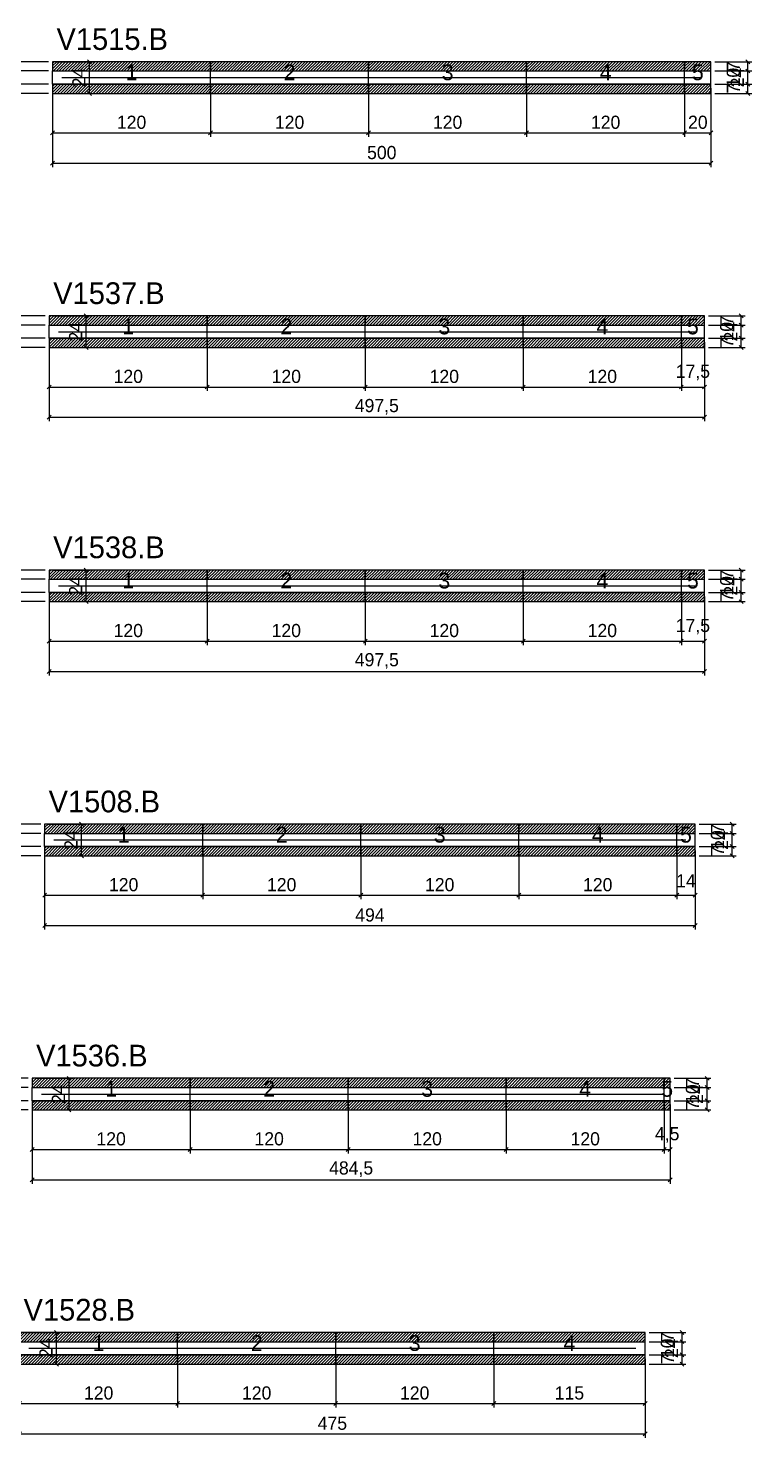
# Model space of a CAD drawing. Extents: x -9000 to 3070, y -8772 to 1250.
# Drawn here: x 740 to 1289, y -6249 to -5178 of the extents above; entities that cross this region are included whole.
import ezdxf
from ezdxf.enums import TextEntityAlignment as Align

# ---------------------------------------------------------------- set-up
doc = ezdxf.new("R2010")
doc.units = 0
for name, color, linetype in [('5', 5, 'Continuous'), ('COTA', 241, 'Continuous'), ('NOMENCLATURA', 7, 'Continuous'), ('Painéis', 200, 'Continuous'), ('SARR_2.2x5', 40, 'Continuous'), ('SCO-___-LAJ', 224, 'Continuous')]:
    doc.layers.add(name, color=color, linetype=linetype)
doc.dimstyles.new('PAINEL', dxfattribs={"dimtxt": 10, "dimasz": 3, "dimexe": 3, "dimexo": 3, "dimgap": 3, "dimtad": 1, "dimblk": 'OBLIQUE', "dimblk1": 'OBLIQUE', "dimcen": 2.5, "dimclrd": 4, "dimclre": 4, "dimclrt": 240, "dimazin": 3, "dimtfac": 1, "dimtmove": 0, "dimatfit": 3})

# ---------------------------------------------------------------- blocks, each defined once
blk = doc.blocks.new('_OBLIQUE')
at = {"color": 0, "linetype": 'BYBLOCK'}
blk.add_line((-0.5, -0.5), (0.5, 0.5), dxfattribs=at)

msp = doc.modelspace()

# ---------------------------------------------------------------- hatches: boundary and pattern name
at = {"layer": 'COTA'}
h = msp.add_hatch(dxfattribs=at)
h.set_pattern_fill('ANSI31', scale=0.5)
h.paths.add_polyline_path([(758, -5211), (878, -5211), (878, -5204), (758, -5204)])
h = msp.add_hatch(dxfattribs=at)
h.set_pattern_fill('ANSI31', scale=0.5)
h.paths.add_polyline_path([(878, -5211), (998, -5211), (998, -5204), (878, -5204)])
h = msp.add_hatch(dxfattribs=at)
h.set_pattern_fill('ANSI31', scale=0.5)
h.paths.add_polyline_path([(998, -5211), (1118, -5211), (1118, -5204), (998, -5204)])
h = msp.add_hatch(dxfattribs=at)
h.set_pattern_fill('ANSI31', scale=0.5)
h.paths.add_polyline_path([(1118, -5211), (1238, -5211), (1238, -5204), (1118, -5204)])
h = msp.add_hatch(dxfattribs=at)
h.set_pattern_fill('ANSI31', scale=0.5)
h.paths.add_polyline_path([(1238, -5211), (1258, -5211), (1258, -5204), (1238, -5204)])
h = msp.add_hatch(dxfattribs=at)
h.set_pattern_fill('ANSI31', scale=0.5)
h.paths.add_polyline_path([(758, -5228), (878, -5228), (878, -5221), (758, -5221)])
h = msp.add_hatch(dxfattribs=at)
h.set_pattern_fill('ANSI31', scale=0.5)
h.paths.add_polyline_path([(878, -5228), (998, -5228), (998, -5221), (878, -5221)])
h = msp.add_hatch(dxfattribs=at)
h.set_pattern_fill('ANSI31', scale=0.5)
h.paths.add_polyline_path([(998, -5228), (1118, -5228), (1118, -5221), (998, -5221)])
h = msp.add_hatch(dxfattribs=at)
h.set_pattern_fill('ANSI31', scale=0.5)
h.paths.add_polyline_path([(1118, -5228), (1238, -5228), (1238, -5221), (1118, -5221)])
h = msp.add_hatch(dxfattribs=at)
h.set_pattern_fill('ANSI31', scale=0.5)
h.paths.add_polyline_path([(1238, -5228), (1258, -5228), (1258, -5221), (1238, -5221)])
h = msp.add_hatch(dxfattribs=at)
h.set_pattern_fill('ANSI31', scale=0.5)
h.paths.add_polyline_path([(755.5, -5404), (875.5, -5404), (875.5, -5397), (755.5, -5397)])
h = msp.add_hatch(dxfattribs=at)
h.set_pattern_fill('ANSI31', scale=0.5)
h.paths.add_polyline_path([(875.5, -5404), (995.5, -5404), (995.5, -5397), (875.5, -5397)])
h = msp.add_hatch(dxfattribs=at)
h.set_pattern_fill('ANSI31', scale=0.5)
h.paths.add_polyline_path([(995.5, -5404), (1115.5, -5404), (1115.5, -5397), (995.5, -5397)])
h = msp.add_hatch(dxfattribs=at)
h.set_pattern_fill('ANSI31', scale=0.5)
h.paths.add_polyline_path([(1115.5, -5404), (1235.5, -5404), (1235.5, -5397), (1115.5, -5397)])
h = msp.add_hatch(dxfattribs=at)
h.set_pattern_fill('ANSI31', scale=0.5)
h.paths.add_polyline_path([(1235.5, -5404), (1253, -5404), (1253, -5397), (1235.5, -5397)])
h = msp.add_hatch(dxfattribs=at)
h.set_pattern_fill('ANSI31', scale=0.5)
h.paths.add_polyline_path([(755.5, -5421), (875.5, -5421), (875.5, -5414), (755.5, -5414)])
h = msp.add_hatch(dxfattribs=at)
h.set_pattern_fill('ANSI31', scale=0.5)
h.paths.add_polyline_path([(875.5, -5421), (995.5, -5421), (995.5, -5414), (875.5, -5414)])
h = msp.add_hatch(dxfattribs=at)
h.set_pattern_fill('ANSI31', scale=0.5)
h.paths.add_polyline_path([(995.5, -5421), (1115.5, -5421), (1115.5, -5414), (995.5, -5414)])
h = msp.add_hatch(dxfattribs=at)
h.set_pattern_fill('ANSI31', scale=0.5)
h.paths.add_polyline_path([(1115.5, -5421), (1235.5, -5421), (1235.5, -5414), (1115.5, -5414)])
h = msp.add_hatch(dxfattribs=at)
h.set_pattern_fill('ANSI31', scale=0.5)
h.paths.add_polyline_path([(1235.5, -5421), (1253, -5421), (1253, -5414), (1235.5, -5414)])
h = msp.add_hatch(dxfattribs=at)
h.set_pattern_fill('ANSI31', scale=0.5)
h.paths.add_polyline_path([(755.5, -5597), (875.5, -5597), (875.5, -5590), (755.5, -5590)])
h = msp.add_hatch(dxfattribs=at)
h.set_pattern_fill('ANSI31', scale=0.5)
h.paths.add_polyline_path([(875.5, -5597), (995.5, -5597), (995.5, -5590), (875.5, -5590)])
h = msp.add_hatch(dxfattribs=at)
h.set_pattern_fill('ANSI31', scale=0.5)
h.paths.add_polyline_path([(995.5, -5597), (1115.5, -5597), (1115.5, -5590), (995.5, -5590)])
h = msp.add_hatch(dxfattribs=at)
h.set_pattern_fill('ANSI31', scale=0.5)
h.paths.add_polyline_path([(1115.5, -5597), (1235.5, -5597), (1235.5, -5590), (1115.5, -5590)])
h = msp.add_hatch(dxfattribs=at)
h.set_pattern_fill('ANSI31', scale=0.5)
h.paths.add_polyline_path([(1235.5, -5597), (1253, -5597), (1253, -5590), (1235.5, -5590)])
h = msp.add_hatch(dxfattribs=at)
h.set_pattern_fill('ANSI31', scale=0.5)
h.paths.add_polyline_path([(755.5, -5614), (875.5, -5614), (875.5, -5607), (755.5, -5607)])
h = msp.add_hatch(dxfattribs=at)
h.set_pattern_fill('ANSI31', scale=0.5)
h.paths.add_polyline_path([(875.5, -5614), (995.5, -5614), (995.5, -5607), (875.5, -5607)])
h = msp.add_hatch(dxfattribs=at)
h.set_pattern_fill('ANSI31', scale=0.5)
h.paths.add_polyline_path([(995.5, -5614), (1115.5, -5614), (1115.5, -5607), (995.5, -5607)])
h = msp.add_hatch(dxfattribs=at)
h.set_pattern_fill('ANSI31', scale=0.5)
h.paths.add_polyline_path([(1115.5, -5614), (1235.5, -5614), (1235.5, -5607), (1115.5, -5607)])
h = msp.add_hatch(dxfattribs=at)
h.set_pattern_fill('ANSI31', scale=0.5)
h.paths.add_polyline_path([(1235.5, -5614), (1253, -5614), (1253, -5607), (1235.5, -5607)])
h = msp.add_hatch(dxfattribs=at)
h.set_pattern_fill('ANSI31', scale=0.5)
h.paths.add_polyline_path([(752, -5790), (872, -5790), (872, -5783), (752, -5783)])
h = msp.add_hatch(dxfattribs=at)
h.set_pattern_fill('ANSI31', scale=0.5)
h.paths.add_polyline_path([(872, -5790), (992, -5790), (992, -5783), (872, -5783)])
h = msp.add_hatch(dxfattribs=at)
h.set_pattern_fill('ANSI31', scale=0.5)
h.paths.add_polyline_path([(992, -5790), (1112, -5790), (1112, -5783), (992, -5783)])
h = msp.add_hatch(dxfattribs=at)
h.set_pattern_fill('ANSI31', scale=0.5)
h.paths.add_polyline_path([(1112, -5790), (1232, -5790), (1232, -5783), (1112, -5783)])
h = msp.add_hatch(dxfattribs=at)
h.set_pattern_fill('ANSI31', scale=0.5)
h.paths.add_polyline_path([(1232, -5790), (1246, -5790), (1246, -5783), (1232, -5783)])
h = msp.add_hatch(dxfattribs=at)
h.set_pattern_fill('ANSI31', scale=0.5)
h.paths.add_polyline_path([(752, -5807), (872, -5807), (872, -5800), (752, -5800)])
h = msp.add_hatch(dxfattribs=at)
h.set_pattern_fill('ANSI31', scale=0.5)
h.paths.add_polyline_path([(872, -5807), (992, -5807), (992, -5800), (872, -5800)])
h = msp.add_hatch(dxfattribs=at)
h.set_pattern_fill('ANSI31', scale=0.5)
h.paths.add_polyline_path([(992, -5807), (1112, -5807), (1112, -5800), (992, -5800)])
h = msp.add_hatch(dxfattribs=at)
h.set_pattern_fill('ANSI31', scale=0.5)
h.paths.add_polyline_path([(1112, -5807), (1232, -5807), (1232, -5800), (1112, -5800)])
h = msp.add_hatch(dxfattribs=at)
h.set_pattern_fill('ANSI31', scale=0.5)
h.paths.add_polyline_path([(1232, -5807), (1246, -5807), (1246, -5800), (1232, -5800)])
h = msp.add_hatch(dxfattribs=at)
h.set_pattern_fill('ANSI31', scale=0.5)
h.paths.add_polyline_path([(742.5, -5983), (862.5, -5983), (862.5, -5976), (742.5, -5976)])
h = msp.add_hatch(dxfattribs=at)
h.set_pattern_fill('ANSI31', scale=0.5)
h.paths.add_polyline_path([(862.5, -5983), (982.5, -5983), (982.5, -5976), (862.5, -5976)])
h = msp.add_hatch(dxfattribs=at)
h.set_pattern_fill('ANSI31', scale=0.5)
h.paths.add_polyline_path([(982.5, -5983), (1102.5, -5983), (1102.5, -5976), (982.5, -5976)])
h = msp.add_hatch(dxfattribs=at)
h.set_pattern_fill('ANSI31', scale=0.5)
h.paths.add_polyline_path([(1102.5, -5983), (1222.5, -5983), (1222.5, -5976), (1102.5, -5976)])
h = msp.add_hatch(dxfattribs=at)
h.set_pattern_fill('ANSI31', scale=0.5)
h.paths.add_polyline_path([(1222.5, -5983), (1227, -5983), (1227, -5976), (1222.5, -5976)])
h = msp.add_hatch(dxfattribs=at)
h.set_pattern_fill('ANSI31', scale=0.5)
h.paths.add_polyline_path([(742.5, -6000), (862.5, -6000), (862.5, -5993), (742.5, -5993)])
h = msp.add_hatch(dxfattribs=at)
h.set_pattern_fill('ANSI31', scale=0.5)
h.paths.add_polyline_path([(862.5, -6000), (982.5, -6000), (982.5, -5993), (862.5, -5993)])
h = msp.add_hatch(dxfattribs=at)
h.set_pattern_fill('ANSI31', scale=0.5)
h.paths.add_polyline_path([(982.5, -6000), (1102.5, -6000), (1102.5, -5993), (982.5, -5993)])
h = msp.add_hatch(dxfattribs=at)
h.set_pattern_fill('ANSI31', scale=0.5)
h.paths.add_polyline_path([(1102.5, -6000), (1222.5, -6000), (1222.5, -5993), (1102.5, -5993)])
h = msp.add_hatch(dxfattribs=at)
h.set_pattern_fill('ANSI31', scale=0.5)
h.paths.add_polyline_path([(1222.5, -6000), (1227, -6000), (1227, -5993), (1222.5, -5993)])
h = msp.add_hatch(dxfattribs=at)
h.set_pattern_fill('ANSI31', scale=0.5)
h.paths.add_polyline_path([(733, -6176), (853, -6176), (853, -6169), (733, -6169)])
h = msp.add_hatch(dxfattribs=at)
h.set_pattern_fill('ANSI31', scale=0.5)
h.paths.add_polyline_path([(853, -6176), (973, -6176), (973, -6169), (853, -6169)])
h = msp.add_hatch(dxfattribs=at)
h.set_pattern_fill('ANSI31', scale=0.5)
h.paths.add_polyline_path([(973, -6176), (1093, -6176), (1093, -6169), (973, -6169)])
h = msp.add_hatch(dxfattribs=at)
h.set_pattern_fill('ANSI31', scale=0.5)
h.paths.add_polyline_path([(1093, -6176), (1208, -6176), (1208, -6169), (1093, -6169)])
h = msp.add_hatch(dxfattribs=at)
h.set_pattern_fill('ANSI31', scale=0.5)
h.paths.add_polyline_path([(733, -6193), (853, -6193), (853, -6186), (733, -6186)])
h = msp.add_hatch(dxfattribs=at)
h.set_pattern_fill('ANSI31', scale=0.5)
h.paths.add_polyline_path([(853, -6193), (973, -6193), (973, -6186), (853, -6186)])
h = msp.add_hatch(dxfattribs=at)
h.set_pattern_fill('ANSI31', scale=0.5)
h.paths.add_polyline_path([(973, -6193), (1093, -6193), (1093, -6186), (973, -6186)])
h = msp.add_hatch(dxfattribs=at)
h.set_pattern_fill('ANSI31', scale=0.5)
h.paths.add_polyline_path([(1093, -6193), (1208, -6193), (1208, -6186), (1093, -6186)])

# ---------------------------------------------------------------- linework, layer by layer
at = {"layer": 'Painéis'}
for p, q in [((758, -5211), (878, -5211)), ((758, -5221), (758, -5211)), ((878, -5221), (878, -5211)), ((878, -5221), (878, -5211)), ((878, -5211), (998, -5211)), ((878, -5221), (878, -5211)), ((998, -5221), (998, -5211)), ((998, -5221), (998, -5211)), ((998, -5211), (1118, -5211)), ((998, -5221), (998, -5211)), ((1118, -5221), (1118, -5211)), ((1118, -5221), (1118, -5211)), ((1118, -5211), (1238, -5211)), ((1118, -5221), (1118, -5211)), ((1238, -5221), (1238, -5211)), ((1238, -5221), (1238, -5211)), ((1238, -5211), (1258, -5211)), ((1238, -5221), (1238, -5211)), ((1258, -5221), (1258, -5211)), ((758, -5221), (878, -5221)), ((878, -5221), (998, -5221)), ((998, -5221), (1118, -5221)), ((1118, -5221), (1238, -5221)), ((1238, -5221), (1258, -5221)), ((755.5, -5404), (875.5, -5404)), ((755.5, -5414), (755.5, -5404)), ((875.5, -5414), (875.5, -5404)), ((875.5, -5414), (875.5, -5404)), ((875.5, -5404), (995.5, -5404)), ((875.5, -5414), (875.5, -5404)), ((995.5, -5414), (995.5, -5404)), ((995.5, -5414), (995.5, -5404)), ((995.5, -5404), (1115.5, -5404)), ((995.5, -5414), (995.5, -5404)), ((1115.5, -5414), (1115.5, -5404)), ((1115.5, -5414), (1115.5, -5404)), ((1115.5, -5404), (1235.5, -5404)), ((1115.5, -5414), (1115.5, -5404)), ((1235.5, -5414), (1235.5, -5404)), ((1235.5, -5414), (1235.5, -5404)), ((1235.5, -5404), (1253, -5404)), ((1235.5, -5414), (1235.5, -5404)), ((1253, -5414), (1253, -5404)), ((755.5, -5414), (875.5, -5414)), ((875.5, -5414), (995.5, -5414)), ((995.5, -5414), (1115.5, -5414)), ((1115.5, -5414), (1235.5, -5414)), ((1235.5, -5414), (1253, -5414)), ((755.5, -5597), (875.5, -5597)), ((755.5, -5607), (755.5, -5597)), ((875.5, -5607), (875.5, -5597)), ((875.5, -5607), (875.5, -5597)), ((875.5, -5597), (995.5, -5597)), ((875.5, -5607), (875.5, -5597)), ((995.5, -5607), (995.5, -5597)), ((995.5, -5607), (995.5, -5597)), ((995.5, -5597), (1115.5, -5597)), ((995.5, -5607), (995.5, -5597)), ((1115.5, -5607), (1115.5, -5597)), ((1115.5, -5607), (1115.5, -5597)), ((1115.5, -5597), (1235.5, -5597)), ((1115.5, -5607), (1115.5, -5597)), ((1235.5, -5607), (1235.5, -5597)), ((1235.5, -5607), (1235.5, -5597)), ((1235.5, -5597), (1253, -5597)), ((1235.5, -5607), (1235.5, -5597)), ((1253, -5607), (1253, -5597)), ((755.5, -5607), (875.5, -5607)), ((875.5, -5607), (995.5, -5607)), ((995.5, -5607), (1115.5, -5607)), ((1115.5, -5607), (1235.5, -5607)), ((1235.5, -5607), (1253, -5607)), ((752, -5790), (872, -5790)), ((752, -5800), (752, -5790)), ((872, -5800), (872, -5790)), ((872, -5800), (872, -5790)), ((872, -5790), (992, -5790)), ((872, -5800), (872, -5790)), ((992, -5800), (992, -5790)), ((992, -5800), (992, -5790)), ((992, -5790), (1112, -5790)), ((992, -5800), (992, -5790)), ((1112, -5800), (1112, -5790)), ((1112, -5800), (1112, -5790)), ((1112, -5790), (1232, -5790)), ((1112, -5800), (1112, -5790)), ((1232, -5800), (1232, -5790)), ((1232, -5800), (1232, -5790)), ((1232, -5790), (1246, -5790)), ((1232, -5800), (1232, -5790)), ((1246, -5800), (1246, -5790)), ((752, -5800), (872, -5800)), ((872, -5800), (992, -5800)), ((992, -5800), (1112, -5800)), ((1112, -5800), (1232, -5800)), ((1232, -5800), (1246, -5800)), ((742.5, -5983), (862.5, -5983)), ((742.5, -5993), (742.5, -5983)), ((862.5, -5993), (862.5, -5983)), ((862.5, -5993), (862.5, -5983)), ((862.5, -5983), (982.5, -5983)), ((862.5, -5993), (862.5, -5983)), ((982.5, -5993), (982.5, -5983)), ((982.5, -5993), (982.5, -5983)), ((982.5, -5983), (1102.5, -5983)), ((982.5, -5993), (982.5, -5983)), ((1102.5, -5993), (1102.5, -5983)), ((1102.5, -5993), (1102.5, -5983)), ((1102.5, -5983), (1222.5, -5983)), ((1102.5, -5993), (1102.5, -5983)), ((1222.5, -5993), (1222.5, -5983)), ((1222.5, -5993), (1222.5, -5983)), ((1222.5, -5983), (1227, -5983)), ((1222.5, -5993), (1222.5, -5983)), ((1227, -5993), (1227, -5983)), ((742.5, -5993), (862.5, -5993)), ((862.5, -5993), (982.5, -5993)), ((982.5, -5993), (1102.5, -5993)), ((1102.5, -5993), (1222.5, -5993)), ((1222.5, -5993), (1227, -5993)), ((733, -6176), (853, -6176)), ((853, -6186), (853, -6176)), ((853, -6186), (853, -6176)), ((853, -6176), (973, -6176)), ((853, -6186), (853, -6176)), ((973, -6186), (973, -6176)), ((973, -6186), (973, -6176)), ((973, -6176), (1093, -6176)), ((973, -6186), (973, -6176)), ((1093, -6186), (1093, -6176)), ((1093, -6186), (1093, -6176)), ((1093, -6176), (1208, -6176)), ((1093, -6186), (1093, -6176)), ((1208, -6186), (1208, -6176)), ((733, -6186), (853, -6186)), ((853, -6186), (973, -6186)), ((973, -6186), (1093, -6186)), ((1093, -6186), (1208, -6186))]:
    msp.add_line(p, q, dxfattribs=at)
at = {"layer": 'SARR_2.2x5'}
for points in [[(765, -5216), (878, -5216)], [(765, -5216), (878, -5216)], [(878, -5216), (998, -5216)], [(878, -5216), (998, -5216)], [(998, -5216), (1118, -5216)], [(998, -5216), (1118, -5216)], [(1118, -5216), (1238, -5216)], [(1118, -5216), (1238, -5216)], [(1238, -5216), (1251, -5216)], [(1238, -5216), (1251, -5216)], [(762.5, -5409), (875.5, -5409)], [(762.5, -5409), (875.5, -5409)], [(875.5, -5409), (995.5, -5409)], [(875.5, -5409), (995.5, -5409)], [(995.5, -5409), (1115.5, -5409)], [(995.5, -5409), (1115.5, -5409)], [(1115.5, -5409), (1235.5, -5409)], [(1115.5, -5409), (1235.5, -5409)], [(1235.5, -5409), (1246, -5409)], [(1235.5, -5409), (1246, -5409)], [(762.5, -5602), (875.5, -5602)], [(762.5, -5602), (875.5, -5602)], [(875.5, -5602), (995.5, -5602)], [(875.5, -5602), (995.5, -5602)], [(995.5, -5602), (1115.5, -5602)], [(995.5, -5602), (1115.5, -5602)], [(1115.5, -5602), (1235.5, -5602)], [(1115.5, -5602), (1235.5, -5602)], [(1235.5, -5602), (1246, -5602)], [(1235.5, -5602), (1246, -5602)], [(759, -5795), (872, -5795)], [(759, -5795), (872, -5795)], [(872, -5795), (992, -5795)], [(872, -5795), (992, -5795)], [(992, -5795), (1112, -5795)], [(992, -5795), (1112, -5795)], [(1112, -5795), (1232, -5795)], [(1112, -5795), (1232, -5795)], [(1232, -5795), (1239, -5795)], [(1232, -5795), (1239, -5795)], [(749.5, -5988), (862.5, -5988)], [(749.5, -5988), (862.5, -5988)], [(862.5, -5988), (982.5, -5988)], [(862.5, -5988), (982.5, -5988)], [(982.5, -5988), (1102.5, -5988)], [(982.5, -5988), (1102.5, -5988)], [(1102.5, -5988), (1222.5, -5988)], [(1102.5, -5988), (1222.5, -5988)], [(740, -6181), (853, -6181)], [(740, -6181), (853, -6181)], [(853, -6181), (973, -6181)], [(853, -6181), (973, -6181)], [(973, -6181), (1093, -6181)], [(973, -6181), (1093, -6181)], [(1093, -6181), (1201, -6181)], [(1093, -6181), (1201, -6181)]]:
    msp.add_lwpolyline(points, dxfattribs=at)
at = {"layer": 'SCO-___-LAJ'}
for points in [[(758, -5211), (878, -5211), (878, -5204), (758, -5204)], [(878, -5211), (998, -5211), (998, -5204), (878, -5204)], [(998, -5211), (1118, -5211), (1118, -5204), (998, -5204)], [(1118, -5211), (1238, -5211), (1238, -5204), (1118, -5204)], [(1238, -5211), (1258, -5211), (1258, -5204), (1238, -5204)], [(758, -5228), (878, -5228), (878, -5221), (758, -5221)], [(878, -5228), (998, -5228), (998, -5221), (878, -5221)], [(998, -5228), (1118, -5228), (1118, -5221), (998, -5221)], [(1118, -5228), (1238, -5228), (1238, -5221), (1118, -5221)], [(1238, -5228), (1258, -5228), (1258, -5221), (1238, -5221)], [(755.5, -5404), (875.5, -5404), (875.5, -5397), (755.5, -5397)], [(875.5, -5404), (995.5, -5404), (995.5, -5397), (875.5, -5397)], [(995.5, -5404), (1115.5, -5404), (1115.5, -5397), (995.5, -5397)], [(1115.5, -5404), (1235.5, -5404), (1235.5, -5397), (1115.5, -5397)], [(1235.5, -5404), (1253, -5404), (1253, -5397), (1235.5, -5397)], [(755.5, -5421), (875.5, -5421), (875.5, -5414), (755.5, -5414)], [(875.5, -5421), (995.5, -5421), (995.5, -5414), (875.5, -5414)], [(995.5, -5421), (1115.5, -5421), (1115.5, -5414), (995.5, -5414)], [(1115.5, -5421), (1235.5, -5421), (1235.5, -5414), (1115.5, -5414)], [(1235.5, -5421), (1253, -5421), (1253, -5414), (1235.5, -5414)], [(755.5, -5597), (875.5, -5597), (875.5, -5590), (755.5, -5590)], [(875.5, -5597), (995.5, -5597), (995.5, -5590), (875.5, -5590)], [(995.5, -5597), (1115.5, -5597), (1115.5, -5590), (995.5, -5590)], [(1115.5, -5597), (1235.5, -5597), (1235.5, -5590), (1115.5, -5590)], [(1235.5, -5597), (1253, -5597), (1253, -5590), (1235.5, -5590)], [(755.5, -5614), (875.5, -5614), (875.5, -5607), (755.5, -5607)], [(875.5, -5614), (995.5, -5614), (995.5, -5607), (875.5, -5607)], [(995.5, -5614), (1115.5, -5614), (1115.5, -5607), (995.5, -5607)], [(1115.5, -5614), (1235.5, -5614), (1235.5, -5607), (1115.5, -5607)], [(1235.5, -5614), (1253, -5614), (1253, -5607), (1235.5, -5607)], [(752, -5790), (872, -5790), (872, -5783), (752, -5783)], [(872, -5790), (992, -5790), (992, -5783), (872, -5783)], [(992, -5790), (1112, -5790), (1112, -5783), (992, -5783)], [(1112, -5790), (1232, -5790), (1232, -5783), (1112, -5783)], [(1232, -5790), (1246, -5790), (1246, -5783), (1232, -5783)], [(752, -5807), (872, -5807), (872, -5800), (752, -5800)], [(872, -5807), (992, -5807), (992, -5800), (872, -5800)], [(992, -5807), (1112, -5807), (1112, -5800), (992, -5800)], [(1112, -5807), (1232, -5807), (1232, -5800), (1112, -5800)], [(1232, -5807), (1246, -5807), (1246, -5800), (1232, -5800)], [(742.5, -5983), (862.5, -5983), (862.5, -5976), (742.5, -5976)], [(862.5, -5983), (982.5, -5983), (982.5, -5976), (862.5, -5976)], [(982.5, -5983), (1102.5, -5983), (1102.5, -5976), (982.5, -5976)], [(1102.5, -5983), (1222.5, -5983), (1222.5, -5976), (1102.5, -5976)], [(1222.5, -5983), (1227, -5983), (1227, -5976), (1222.5, -5976)], [(742.5, -6000), (862.5, -6000), (862.5, -5993), (742.5, -5993)], [(862.5, -6000), (982.5, -6000), (982.5, -5993), (862.5, -5993)], [(982.5, -6000), (1102.5, -6000), (1102.5, -5993), (982.5, -5993)], [(1102.5, -6000), (1222.5, -6000), (1222.5, -5993), (1102.5, -5993)], [(1222.5, -6000), (1227, -6000), (1227, -5993), (1222.5, -5993)], [(733, -6176), (853, -6176), (853, -6169), (733, -6169)], [(853, -6176), (973, -6176), (973, -6169), (853, -6169)], [(973, -6176), (1093, -6176), (1093, -6169), (973, -6169)], [(1093, -6176), (1208, -6176), (1208, -6169), (1093, -6169)], [(733, -6193), (853, -6193), (853, -6186), (733, -6186)], [(853, -6193), (973, -6193), (973, -6186), (853, -6186)], [(973, -6193), (1093, -6193), (1093, -6186), (973, -6186)], [(1093, -6193), (1208, -6193), (1208, -6186), (1093, -6186)]]:
    msp.add_lwpolyline(points, close=True, dxfattribs=at)

# ---------------------------------------------------------------- texts
at = {"layer": '5'}
for s, p in [('1', (818, -5212)), ('2', (938, -5212)), ('3', (1058, -5212)), ('4', (1178, -5212)), ('5', (1248, -5212)), ('1', (815.5, -5405)), ('2', (935.5, -5405)), ('3', (1055.5, -5405)), ('4', (1175.5, -5405)), ('5', (1244.25, -5405)), ('1', (815.5, -5598)), ('2', (935.5, -5598)), ('3', (1055.5, -5598)), ('4', (1175.5, -5598)), ('5', (1244.25, -5598)), ('1', (812, -5791)), ('2', (932, -5791)), ('3', (1052, -5791)), ('4', (1172, -5791)), ('5', (1239, -5791)), ('1', (802.5, -5984)), ('2', (922.5, -5984)), ('3', (1042.5, -5984)), ('4', (1162.5, -5984)), ('5', (1224.75, -5984)), ('1', (793, -6177)), ('2', (913, -6177)), ('3', (1033, -6177)), ('4', (1150.5, -6177))]:
    msp.add_text(s, height=12, dxfattribs=at).set_placement(p, align=Align.MIDDLE_CENTER)
at = {"layer": 'NOMENCLATURA'}
for s, p in [('V1515.B', (761, -5195)), ('V1537.B', (758.5, -5388)), ('V1538.B', (758.5, -5581)), ('V1508.B', (755, -5774)), ('V1536.B', (745.5, -5967)), ('V1528.B', (736, -6160))]:
    msp.add_text(s, height=16.5, dxfattribs=at).set_placement(p)

# ---------------------------------------------------------------- dimensions: what is measured, and where the dimension line sits
at = {"layer": 'COTA'}
for base, p1, p2 in [((730, -5211), (758, -5211), (758, -5204)), ((786, -5228), (758, -5228), (758, -5204)), ((1286, -5228), (1258, -5228), (1258, -5204)), ((1286, -5211), (1258, -5211), (1258, -5204)), ((730, -5221), (758, -5221), (758, -5211)), ((1286, -5221), (1258, -5221), (1258, -5211)), ((730, -5228), (758, -5228), (758, -5221)), ((1286, -5228), (1258, -5228), (1258, -5221)), ((727.5, -5404), (755.5, -5404), (755.5, -5397)), ((727.5, -5414), (755.5, -5414), (755.5, -5404)), ((783.5, -5421), (755.5, -5421), (755.5, -5397)), ((1281, -5421), (1253, -5421), (1253, -5397)), ((1281, -5404), (1253, -5404), (1253, -5397)), ((1281, -5414), (1253, -5414), (1253, -5404)), ((727.5, -5421), (755.5, -5421), (755.5, -5414)), ((1281, -5421), (1253, -5421), (1253, -5414)), ((727.5, -5597), (755.5, -5597), (755.5, -5590)), ((727.5, -5607), (755.5, -5607), (755.5, -5597)), ((783.5, -5614), (755.5, -5614), (755.5, -5590)), ((1281, -5614), (1253, -5614), (1253, -5590)), ((1281, -5597), (1253, -5597), (1253, -5590)), ((1281, -5607), (1253, -5607), (1253, -5597)), ((727.5, -5614), (755.5, -5614), (755.5, -5607)), ((1281, -5614), (1253, -5614), (1253, -5607)), ((724, -5790), (752, -5790), (752, -5783)), ((724, -5800), (752, -5800), (752, -5790)), ((780, -5807), (752, -5807), (752, -5783)), ((1274, -5807), (1246, -5807), (1246, -5783)), ((1274, -5790), (1246, -5790), (1246, -5783)), ((1274, -5800), (1246, -5800), (1246, -5790)), ((724, -5807), (752, -5807), (752, -5800)), ((1274, -5807), (1246, -5807), (1246, -5800)), ((714.5, -5983), (742.5, -5983), (742.5, -5976)), ((714.5, -5993), (742.5, -5993), (742.5, -5983)), ((770.5, -6000), (742.5, -6000), (742.5, -5976)), ((1255, -6000), (1227, -6000), (1227, -5976)), ((1255, -5983), (1227, -5983), (1227, -5976)), ((1255, -5993), (1227, -5993), (1227, -5983)), ((714.5, -6000), (742.5, -6000), (742.5, -5993)), ((1255, -6000), (1227, -6000), (1227, -5993)), ((761, -6193), (733, -6193), (733, -6169)), ((1236, -6193), (1208, -6193), (1208, -6169)), ((1236, -6176), (1208, -6176), (1208, -6169)), ((1236, -6186), (1208, -6186), (1208, -6176)), ((1236, -6193), (1208, -6193), (1208, -6186))]:
    msp.add_linear_dim(base=base, p1=p1, p2=p2, angle=90, dimstyle='PAINEL', dxfattribs=at).render()
for base, p1, p2 in [((758, -5258), (758, -5221), (878, -5221)), ((758, -5281), (758, -5221), (1258, -5221)), ((878, -5258), (878, -5221), (998, -5221)), ((998, -5258), (998, -5221), (1118, -5221)), ((1118, -5258), (1118, -5221), (1238, -5221)), ((1238, -5258), (1238, -5221), (1258, -5221)), ((755.5, -5451), (755.5, -5414), (875.5, -5414)), ((755.5, -5474), (755.5, -5414), (1253, -5414)), ((875.5, -5451), (875.5, -5414), (995.5, -5414)), ((995.5, -5451), (995.5, -5414), (1115.5, -5414)), ((1115.5, -5451), (1115.5, -5414), (1235.5, -5414)), ((1235.5, -5451), (1235.5, -5414), (1253, -5414)), ((755.5, -5644), (755.5, -5607), (875.5, -5607)), ((755.5, -5667), (755.5, -5607), (1253, -5607)), ((875.5, -5644), (875.5, -5607), (995.5, -5607)), ((995.5, -5644), (995.5, -5607), (1115.5, -5607)), ((1115.5, -5644), (1115.5, -5607), (1235.5, -5607)), ((1235.5, -5644), (1235.5, -5607), (1253, -5607)), ((752, -5837), (752, -5800), (872, -5800)), ((752, -5860), (752, -5800), (1246, -5800)), ((872, -5837), (872, -5800), (992, -5800)), ((992, -5837), (992, -5800), (1112, -5800)), ((1112, -5837), (1112, -5800), (1232, -5800)), ((1232, -5837), (1232, -5800), (1246, -5800)), ((742.5, -6030), (742.5, -5993), (862.5, -5993)), ((742.5, -6053), (742.5, -5993), (1227, -5993)), ((862.5, -6030), (862.5, -5993), (982.5, -5993)), ((982.5, -6030), (982.5, -5993), (1102.5, -5993)), ((1102.5, -6030), (1102.5, -5993), (1222.5, -5993)), ((1222.5, -6030), (1222.5, -5993), (1227, -5993)), ((733, -6223), (733, -6186), (853, -6186)), ((733, -6246), (733, -6186), (1208, -6186)), ((853, -6223), (853, -6186), (973, -6186)), ((973, -6223), (973, -6186), (1093, -6186)), ((1093, -6223), (1093, -6186), (1208, -6186))]:
    msp.add_linear_dim(base=base, p1=p1, p2=p2, dimstyle='PAINEL', dxfattribs=at).render()

doc.saveas('drawing.dxf')
